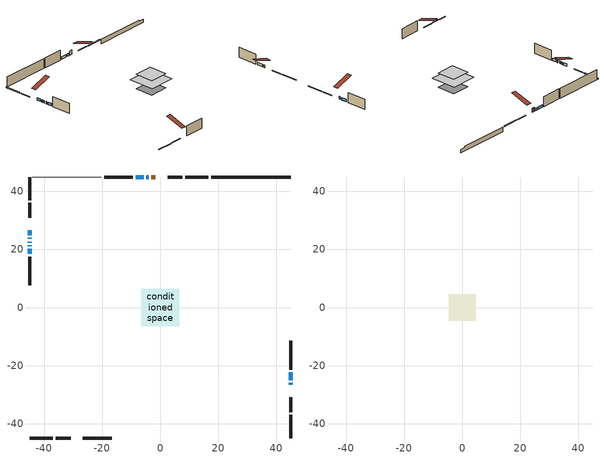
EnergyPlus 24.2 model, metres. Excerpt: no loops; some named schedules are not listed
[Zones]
conditioned space
 floor adiabatic (AdiabaticFloorConstruction): -6.48,-6.48 -6.48,6.48 6.48,6.48 6.48,-6.48 z3.35
 floor foundation (Slab1 construction): -4.58,-4.58 -4.58,4.58 4.58,4.58 4.58,-4.58 z-1.22
 wall outside (RimJoist1 construction): 16.58,44.94 8.58,44.94 / -44.94,-44.94 -36.94,-44.94 / -44.94,44.94 -44.94,36.94 / 44.94,-44.94 44.94,-36.94 z0.91:1.21
 wall outside (RimJoist2 construction): 7.65,44.94 2.51,44.94 / -36.01,-44.94 -30.87,-44.94 / -44.94,36.01 -44.94,30.87 / 44.94,-36.01 44.94,-30.87 z0.91:1.21
 wall outside (AdiabaticWallConstruction 1): -1.7,44.94 -3.04,44.94 z0.91:2.94
 wall outside (AdiabaticWallConstruction): 44.94,-26.66 44.94,-25.91 / -44.94,26.66 -44.94,24.91 / -3.97,44.94 -4.73,44.94 / -44.94,23.98 -44.94,23.6 / -44.94,22.67 -44.94,22.33 / -44.94,21.4 -44.94,21.08 / 44.94,-24.98 44.94,-22.33 / -5.66,44.94 -8.52,44.94 / -44.94,20.16 -44.94,18.46 z0.91:2.13
 wall outside (Wall1 construction): -9.45,44.94 -19.34,44.94 / -26.65,-44.94 -16.76,-44.94 / -44.94,17.53 -44.94,7.64 / 44.94,-21.4 44.94,-11.51 z0.91:5.79
 wall foundation (FoundationWall1 construction): 17.51,44.94,-1.22 17.51,44.94,0.91 42.19,44.94,0.91 42.19,44.94,0.4 44.94,44.94,0.4 44.94,44.94,-1.22
 wall adiabatic (Wall3 construction): -20.27,44.94 -44.01,44.94 z0.91:5.79
 window (WindowConstruction 4): 44.94,-26.65 44.94,-25.91 z0.91:2.13
 window (WindowConstruction 3): -44.94,26.65 -44.94,24.91 z0.91:2.13
 window (WindowConstruction 7): -3.97,44.94 -4.73,44.94 z0.91:2.13
 window (WindowConstruction 8): -44.94,23.98 -44.94,23.6 z0.91:2.13
 window (WindowConstruction 5): -44.94,22.67 -44.94,22.33 z0.91:2.13
 window (WindowConstruction 6): -44.94,21.4 -44.94,21.08 z0.91:2.13
 window (WindowConstruction): 44.94,-24.98 44.94,-22.33 z0.91:2.13
 window (WindowConstruction 1): -5.66,44.94 -8.52,44.94 z0.91:2.13
 window (WindowConstruction 2): -44.94,20.15 -44.94,18.46 z0.91:2.13
 door (Door): -1.7,44.94 -3.04,44.94 z0.91:2.94
 ceiling adiabatic (AdiabaticFloorConstruction): 6.48,-6.48 6.48,6.48 -6.48,6.48 -6.48,-6.48 z3.35
attic - vented
 floor to conditioned space (Floor1 construction Reversed): -4.58,-4.58 -4.58,4.58 4.58,4.58 4.58,-4.58 z5.79
 roof outside (Roof1 construction): -0.78,44.94,5.79 -0.78,36.01,8.76 1.58,36.01,8.76 1.58,44.94,5.79; -27.58,-44.94,5.79 -27.58,-36.01,8.76 -29.94,-36.01,8.76 -29.94,-44.94,5.79; -44.94,27.58,5.79 -36.01,27.58,8.76 -36.01,29.94,8.76 -44.94,29.94,5.79; 44.94,-27.58,5.79 36.01,-27.58,8.76 36.01,-29.94,8.76 44.94,-29.94,5.79
[Building]
Building 1: Terrain=Suburbs
[Site:Location]
Toronto City Centre_ON: Latitude {deg}=43.63; Longitude {deg}=-79.39; Time Zone {hr}=-5; Elevation {m}=77; Keep Site Location Information=Yes
[Site:GroundTemperature:Shallow]
5.01852, 3.26908, 3.12898, 3.95918, 7.29196, 10.6092, 13.4851, 15.3069, 15.4617, 13.9799, 11.1774, 7.9619
[Site:WaterMainsTemperature]
Calculation Method=Schedule; Temperature Schedule=mains temperature schedule
[Material] Roughness=Rough; Thermal Absorptance=0.9
Name | Thickness {m} | Conductivity {W/m-K} | Density {kg/m3} | Specific Heat {J/kg-K} | Solar Absorptance | Visible Absorptance
asphalt or fiberglass shingles | 0.00635 | 0.162714 | 1121.4 | 1465.45 | 0.4 | 0.4
ceiling loosefill ins | 0.169333 | 0.0480833 | 16.02 | 1046.75 | 0.7 | 0.7
ceiling stud and cavity | 0.1397 | 0.113016 | 65.682 | 1177.47 | 0.7 | 0.7
concrete 4.0 in. | 0.1016 | 1.803125 | 2242.8 | 837.4 | 0.7 | 0.7
concrete 8.0 in. | 0.2032 | 1.803125 | 2242.8 | 837.4 | 0.7 | 0.7
door material | 0.04445 | 0.053851 | 512.64 | 1214.23 | 0.7 | 0.7
exterior vertical ins | 0.0433751 | 0.029427 | 32.04 | 1214.23 | 0.7 | 0.7
floor covering | 0.0127 | 0.0433444 | 54.468 | 1339.84 | 0.6 | 0.6
floor rigid ins; wall rigid ins | 0.512978 | 0.029427 | 32.04 | 1214.23 | 0.7 | 0.7
floor stud and cavity | 0.1397 | 1.75129 | 37.0049 | 1207.88 | 0.7 | 0.7
furniture material conditioned space 1 | 0.1524 | 0.115458 | 640.8 | 1214.23 | 0.6 | 0.6
gypsum board | 0.0127 | 0.160291 | 801 | 837.4 | 0.6 | 0.6
gypsum board 1 | 0.0127 | 0.160291 | 801 | 837.4 | 0.7 | 0.7
osb sheathing 0.5 in. | 0.0127 | 0.115458 | 512.64 | 1214.23 | 0.7 | 0.7
osb sheathing 0.5 in. 1 | 0.0127 | 0.115458 | 512.64 | 1214.23 | 0.4 | 0.4
osb sheathing 0.75 in. | 0.01905 | 0.115458 | 512.64 | 1214.23 | 0.7 | 0.7
osb sheathing 2.0 in. | 0.0508 | 0.115458 | 512.64 | 1214.23 | 0.7 | 0.7
rim joist rigid ins | 0.051816 | 0.029427 | 32.04 | 1214.23 | 0.7 | 0.7
rim joist stud and cavity | 0.0508 | 0.0451784 | 125.044 | 1163.47 | 0.6 | 0.6
rim joist stud and cavity 1 | 0.0508 | 0.040317 | 125.044 | 1163.47 | 0.6 | 0.6
wall stud and cavity | 0.1397 | 0.0809575 | 139.0536 | 1170.24 | 0.7 | 0.7
wall stud and cavity 1 | 0.1397 | 0.073972 | 139.0536 | 1170.24 | 0.7 | 0.7
wall stud and cavity 2 | 0.0889 | 0.380278 | 52.3479 | 1209.89 | 0.7 | 0.7
wall stud and cavity 3 | 0.0889 | 0.391764 | 83.0341 | 1211.67 | 0.7 | 0.7
wood siding | 0.0254 | 0.102417 | 544.68 | 1172.36 | 0.4 | 0.4
wood siding 1; wood siding 2; wood siding 3 | 0.0254 | 0.102417 | 544.68 | 1172.36 | 0.7 | 0.7
[WindowMaterial:SimpleGlazingSystem]
Name | U-Factor {W/m2-K} | Solar Heat Gain Coefficient
WindowMaterial | 2.47618 | 0.47
WindowMaterial 1 | 2.29164 | 0.54
WindowMaterial 2 | 2.50173 | 0.45
WindowMaterial 3 | 2.191708 | 0.59
WindowMaterial 4 | 6.71083 | 0.75
WindowMaterial 5 | 7.111695 | 0.62
WindowMaterial 6 | 6.83007 | 0.72
WindowMaterial 7 | 2.62096 | 0.4
[Construction]
AdiabaticFloorConstruction: floor stud and cavity, floor rigid ins, osb sheathing 0.75 in., floor covering
AdiabaticWallConstruction: wood siding 2, wall rigid ins, wall stud and cavity 2, gypsum board
AdiabaticWallConstruction 1: wood siding 3, wall rigid ins, wall stud and cavity 2, gypsum board
Door: door material
Floor1 construction Reversed: gypsum board, ceiling stud and cavity, ceiling loosefill ins
FoundationWall1 construction: concrete 8.0 in., gypsum board 1
furniture construction conditioned space 1: furniture material conditioned space 1
PartitionWallConstruction: gypsum board, wall stud and cavity 3, gypsum board
RimJoist1 construction: wood siding 1, osb sheathing 2.0 in., rim joist stud and cavity
RimJoist2 construction: wood siding 1, rim joist rigid ins, osb sheathing 2.0 in., rim joist stud and cavity 1
Roof1 construction: asphalt or fiberglass shingles
Slab1 construction: concrete 4.0 in.
Wall1 construction: wood siding, osb sheathing 0.5 in., wall stud and cavity, gypsum board
Wall3 construction: osb sheathing 0.5 in. 1, wall stud and cavity 1, gypsum board
WindowConstruction: WindowMaterial
WindowConstruction 1: WindowMaterial 1
WindowConstruction 2: WindowMaterial 2
WindowConstruction 3: WindowMaterial 3
WindowConstruction 4: WindowMaterial 4
WindowConstruction 5: WindowMaterial 5
WindowConstruction 6: WindowMaterial 6
WindowConstruction 7; WindowConstruction 8: WindowMaterial 7
[Zone] Multiplier=1; Part of Total Floor Area=Yes
Name | Volume {m3}
attic - vented | 40.5614
conditioned space | 629.7
[Space]
Name | Zone | Volume {m3}
attic - vented 1 | attic - vented | 40.5614
conditioned space 1 | conditioned space | 629.7
[ZoneInfiltration:EffectiveLeakageArea]
infil attic - vented 1: Zone or Space=attic - vented 1; Schedule=Always On Discrete; Effective Air Leakage Area {cm2}=3536; Stack Coefficient=0.000206896; Wind Coefficient=9.71842e-06
[ZoneMixing]
whole house fan mix: Zone or Space=attic - vented; Schedule=Always On Continuous; Design Flow Rate Calculation Method=Flow/Zone; Design Flow Rate {m3/s}=0; Source Zone or Space=conditioned space
[SurfaceProperty:ExposedFoundationPerimeter]
Slab1: Exposed Perimeter Calculation Method=TotalExposedPerimeter; Total Exposed Perimeter {m}=27.43
[InternalMass] Zone or ZoneList=conditioned space; Space or SpaceList=conditioned space 1
Name | Construction | Surface Area {m2}
furniture mass conditioned space 1 | furniture construction conditioned space 1 | 100.812
partition wall mass | PartitionWallConstruction | 252.03
[Lights]
interior lighting: Zone or ZoneList or Space or SpaceList=conditioned space 1; Schedule=interior lighting schedule; Design Level Calculation Method=LightingLevel; Lighting Level {W}=343.2; Return Air Fraction=0; Fraction Radiant=0.6; Fraction Visible=0.2; Fraction Replaceable=1
[People]
occupants: Zone or ZoneList or Space or SpaceList=conditioned space 1; Number of People Schedule=occupants schedule; Number of People Calculation Method=People; Number of People=3; Fraction Radiant=0.314171; Sensible Heat Fraction=0.56303; Activity Level Schedule=occupants activity schedule; Carbon Dioxide Generation Rate {m3/s-W}=0; Enable ASHRAE 55 Comfort Warnings=No; Mean Radiant Temperature Calculation Type=EnclosureAveraged
[ElectricEquipment] Zone or ZoneList or Space or SpaceList=conditioned space 1; Design Level Calculation Method=EquipmentLevel
Name | Schedule | Design Level {W} | Fraction Latent | Fraction Radiant | Fraction Lost
clothes dryer | clothes dryer schedule | 140.772 | 0.015 | 0.081 | 0.85
clothes washer | clothes washer schedule | 32.1985 | 0.03 | 0.162 | 0.7
cooking range | cooking range schedule | 208.969 | 0.08 | 0.432 | 0.2
dishwasher | dishwasher schedule | 66.8632 | 0.3 | 0.18 | 0.4
fridge | fridge schedule | 72.9452 | 0 | 0.6 | 0
mech vent bath fan 0 | mech vent bath fan 0 schedule | 50.2 | 0 | 0 | 1
mech vent house fan | mech vent house fan schedule | 0 | 0 | 0 | 1
mech vent house fan cfis | mech vent house fan cfis schedule | 0 | 0 | 0 | 0
mech vent range fan 0 | mech vent range fan 0 schedule | 57 | 0 | 0 | 1
misc plug loads | misc plug loads schedule | 494.7 | 0.045 | 0.513 | 0.1
whole house fan | Always On Discrete | 0 | 0 | 0 | 1
[OtherEquipment] Zone or ZoneList or Space or SpaceList=conditioned space 1; Design Level Calculation Method=EquipmentLevel
Name | Fuel Type | Schedule | Design Level {W} | Fraction Latent | Fraction Radiant | Fraction Lost
clothes dryer 1 | Electricity | clothes dryer schedule | 0 | 0.015 | 0.081 | 0.85
cooking range 1 | Electricity | cooking range schedule | 0 | 0.08 | 0.432 | 0.2
general water use latent | None | general water use schedule | 59.3978 | 1 | 0 | 0
general water use sensible | None | general water use schedule | -58.539 | 0 | 0.6 | 0
mech vent house fan latent load | None | Always On Discrete | 0 | 1 | 0 | 0
mech vent house fan sensible load | None | Always On Discrete | 0 | 0 | 0 | 0
water heater energy adjustment1 | NaturalGas | Always On Discrete | 0.01 | 0 | 0 | 1
[ZoneInfiltration:DesignFlowRate] Zone or ZoneList or Space or SpaceList=conditioned space 1; Schedule=Always On Discrete; Design Flow Rate Calculation Method=Flow/Zone; Design Flow Rate {m3/s}=0
infil flow; natural vent flow; whole house fan flow
[AvailabilityManager:Scheduled]
central ac and furnace airloop Availability Manager: Schedule=Always On Discrete
[Foundation:Kiva]
Foundation Kiva 1: Initial Indoor Air Temperature {C}=18; Wall Height Above Grade {m}=0.910011; Wall Depth Below Slab {m}=0.2032; Custom Block Material Name 1=exterior vertical ins; Custom Block Depth 1 {m}=2.13; Custom Block X Position 1 {m}=0.2159; Custom Block Z Position 1 {m}=0
[Foundation:Kiva:Settings]
Soil Conductivity {W/m-K}=0.849921; Soil Density {kg/m3}=1842.3; Soil Specific Heat {J/kg-K}=418.7; Ground Solar Absorptivity=0.9; Ground Thermal Absorptivity=0.9; Ground Surface Roughness {m}=0.03; Far-Field Width {m}=40; Deep-Ground Boundary Condition=ZeroFlux; Deep-Ground Depth {m}=40; Minimum Cell Dimension {m}=0.2; Maximum Cell Growth Coefficient=3; Simulation Timestep=Timestep
[Exterior:Lights]
exterior lighting: Schedule=exterior lighting schedule; Design Level {W}=75.6
[EnergyManagementSystem:GlobalVariable]
central_ac_and_furnace_airloop_Fan_RTF
infil_program_Qfan
infil_program_Qinf
natural_vent_program_Qnv
natural_vent_program_Qwhf
[EnergyManagementSystem:Sensor]
Name | Output:Variable or Output:Meter Index Key | Output:Variable or Output:Meter
airflow_gain | infil flow | Infiltration Sensible Heat Gain Energy
airflow_gain_1 | natural vent flow | Infiltration Sensible Heat Gain Energy
airflow_gain_2 | whole house fan flow | Infiltration Sensible Heat Gain Energy
airflow_loss | infil flow | Infiltration Sensible Heat Loss Energy
airflow_loss_1 | natural vent flow | Infiltration Sensible Heat Loss Energy
airflow_loss_2 | whole house fan flow | Infiltration Sensible Heat Loss Energy
clg_load_cond |  | Cooling:EnergyTransfer:Zone:CONDITIONED SPACE
clg_sp_s; clg_sp_s_1 | cooling setpoint | Schedule Value
clothes_dryer_exhaust_0_sch_s | clothes dryer exhaust 0 schedule | Schedule Value
cool_season | cooling season schedule | Schedule Value
htg_load_cond |  | Heating:EnergyTransfer:Zone:CONDITIONED SPACE
htg_sp_s; htg_sp_s_1 | heating setpoint | Schedule Value
ig_ee_conv | clothes dryer | Electric Equipment Convective Heating Energy
ig_ee_conv_2 | cooking range | Electric Equipment Convective Heating Energy
ig_ee_conv_4 | fridge | Electric Equipment Convective Heating Energy
ig_ee_conv_5 | misc plug loads | Electric Equipment Convective Heating Energy
ig_ee_conv_6 | whole house fan | Electric Equipment Convective Heating Energy
ig_ee_rad | clothes dryer | Electric Equipment Radiant Heating Energy
ig_ee_rad_2 | cooking range | Electric Equipment Radiant Heating Energy
ig_ee_rad_4 | fridge | Electric Equipment Radiant Heating Energy
ig_ee_rad_5 | misc plug loads | Electric Equipment Radiant Heating Energy
ig_ee_rad_6 | whole house fan | Electric Equipment Radiant Heating Energy
ig_lgt_conv | interior lighting | Lights Convective Heating Energy
ig_lgt_rad | interior lighting | Lights Radiant Heating Energy
ig_lgt_vis | interior lighting | Lights Visible Radiation Heating Energy
ig_oe_conv | clothes dryer 1 | Other Equipment Convective Heating Energy
ig_oe_conv_1 | cooking range 1 | Other Equipment Convective Heating Energy
ig_oe_conv_2 | general water use latent | Other Equipment Convective Heating Energy
ig_oe_conv_3 | general water use sensible | Other Equipment Convective Heating Energy
ig_oe_conv_4 | water heater energy adjustment1 | Other Equipment Convective Heating Energy
ig_oe_rad | clothes dryer 1 | Other Equipment Radiant Heating Energy
ig_oe_rad_1 | cooking range 1 | Other Equipment Radiant Heating Energy
ig_oe_rad_2 | general water use latent | Other Equipment Radiant Heating Energy
ig_oe_rad_3 | general water use sensible | Other Equipment Radiant Heating Energy
ig_oe_rad_4 | water heater energy adjustment1 | Other Equipment Radiant Heating Energy
ig_ppl_conv | occupants | People Convective Heating Energy
ig_ppl_rad | occupants | People Radiant Heating Energy
im_conv | furniture mass conditioned space 1 | Surface Inside Face Convection Heat Gain Energy
im_conv_1 | partition wall mass | Surface Inside Face Convection Heat Gain Energy
im_ig | furniture mass conditioned space 1 | Surface Inside Face Internal Gains Radiation Heat Gain Energy
im_ig_1 | partition wall mass | Surface Inside Face Internal Gains Radiation Heat Gain Energy
im_lgt | furniture mass conditioned space 1 | Surface Inside Face Lights Radiation Heat Gain Energy
im_lgt_1 | partition wall mass | Surface Inside Face Lights Radiation Heat Gain Energy
im_sol | furniture mass conditioned space 1 | Surface Inside Face Solar Radiation Heat Gain Energy
im_sol_1 | partition wall mass | Surface Inside Face Solar Radiation Heat Gain Energy
im_surf | furniture mass conditioned space 1 | Surface Inside Face Net Surface Thermal Radiation Heat Gain Energy
im_surf_1 | partition wall mass | Surface Inside Face Net Surface Thermal Radiation Heat Gain Energy
mech_vent_bath_fan_0_sch_s | mech vent bath fan 0 schedule | Schedule Value
mech_vent_range_fan_0_sch_s | mech vent range fan 0 schedule | Schedule Value
mv_conv | mech vent bath fan 0 | Electric Equipment Convective Heating Energy
mv_conv_1 | mech vent house fan | Electric Equipment Convective Heating Energy
mv_conv_2 | mech vent house fan cfis | Electric Equipment Convective Heating Energy
mv_conv_3 | mech vent range fan 0 | Electric Equipment Convective Heating Energy
mv_conv_4 | mech vent house fan latent load | Other Equipment Convective Heating Energy
mv_conv_5 | mech vent house fan sensible load | Other Equipment Convective Heating Energy
mv_rad | mech vent bath fan 0 | Electric Equipment Radiant Heating Energy
mv_rad_1 | mech vent house fan | Electric Equipment Radiant Heating Energy
mv_rad_2 | mech vent house fan cfis | Electric Equipment Radiant Heating Energy
mv_rad_3 | mech vent range fan 0 | Electric Equipment Radiant Heating Energy
mv_rad_4 | mech vent house fan latent load | Other Equipment Radiant Heating Energy
mv_rad_5 | mech vent house fan sensible load | Other Equipment Radiant Heating Energy
natural_vent_s | natural vent schedule | Schedule Value
out_pb_s |  | Site Outdoor Air Barometric Pressure
out_wt_s |  | Site Outdoor Air Humidity Ratio
site_vw_s |  | Site Wind Speed
ss_back_out | Window1 | Surface Window Shortwave from Zone Back Out Window Heat Transfer Rate
ss_back_out_1 | Window16 | Surface Window Shortwave from Zone Back Out Window Heat Transfer Rate
ss_back_out_2 | Window17 | Surface Window Shortwave from Zone Back Out Window Heat Transfer Rate
ss_back_out_3 | Window19 | Surface Window Shortwave from Zone Back Out Window Heat Transfer Rate
ss_back_out_4 | Window2 | Surface Window Shortwave from Zone Back Out Window Heat Transfer Rate
ss_back_out_5 | Window3 | Surface Window Shortwave from Zone Back Out Window Heat Transfer Rate
ss_back_out_6 | Window4 | Surface Window Shortwave from Zone Back Out Window Heat Transfer Rate
ss_back_out_7 | Window7 | Surface Window Shortwave from Zone Back Out Window Heat Transfer Rate
ss_back_out_8 | Window9 | Surface Window Shortwave from Zone Back Out Window Heat Transfer Rate
ss_conv | Door1 | Surface Inside Face Convection Heat Gain Energy
ss_conv_1 | Window1 | Surface Inside Face Convection Heat Gain Energy
ss_conv_2 | Window16 | Surface Inside Face Convection Heat Gain Energy
ss_conv_3 | Window17 | Surface Inside Face Convection Heat Gain Energy
ss_conv_4 | Window19 | Surface Inside Face Convection Heat Gain Energy
ss_conv_5 | Window2 | Surface Inside Face Convection Heat Gain Energy
ss_conv_6 | Window3 | Surface Inside Face Convection Heat Gain Energy
ss_conv_7 | Window4 | Surface Inside Face Convection Heat Gain Energy
ss_conv_8 | Window7 | Surface Inside Face Convection Heat Gain Energy
ss_conv_9 | Window9 | Surface Inside Face Convection Heat Gain Energy
ss_ig | Door1 | Surface Inside Face Internal Gains Radiation Heat Gain Energy
ss_ig_1 | Window1 | Surface Inside Face Internal Gains Radiation Heat Gain Energy
ss_ig_2 | Window16 | Surface Inside Face Internal Gains Radiation Heat Gain Energy
ss_ig_3 | Window17 | Surface Inside Face Internal Gains Radiation Heat Gain Energy
ss_ig_4 | Window19 | Surface Inside Face Internal Gains Radiation Heat Gain Energy
ss_ig_5 | Window2 | Surface Inside Face Internal Gains Radiation Heat Gain Energy
ss_ig_6 | Window3 | Surface Inside Face Internal Gains Radiation Heat Gain Energy
ss_ig_7 | Window4 | Surface Inside Face Internal Gains Radiation Heat Gain Energy
ss_ig_8 | Window7 | Surface Inside Face Internal Gains Radiation Heat Gain Energy
ss_ig_9 | Window9 | Surface Inside Face Internal Gains Radiation Heat Gain Energy
ss_lgt | Door1 | Surface Inside Face Lights Radiation Heat Gain Energy
ss_sol | Door1 | Surface Inside Face Solar Radiation Heat Gain Energy
ss_surf | Door1 | Surface Inside Face Net Surface Thermal Radiation Heat Gain Energy
ss_surf_1 | Window1 | Surface Inside Face Net Surface Thermal Radiation Heat Gain Energy
ss_surf_2 | Window16 | Surface Inside Face Net Surface Thermal Radiation Heat Gain Energy
ss_surf_3 | Window17 | Surface Inside Face Net Surface Thermal Radiation Heat Gain Energy
ss_surf_4 | Window19 | Surface Inside Face Net Surface Thermal Radiation Heat Gain Energy
ss_surf_5 | Window2 | Surface Inside Face Net Surface Thermal Radiation Heat Gain Energy
ss_surf_6 | Window3 | Surface Inside Face Net Surface Thermal Radiation Heat Gain Energy
ss_surf_7 | Window4 | Surface Inside Face Net Surface Thermal Radiation Heat Gain Energy
ss_surf_8 | Window7 | Surface Inside Face Net Surface Thermal Radiation Heat Gain Energy
ss_surf_9 | Window9 | Surface Inside Face Net Surface Thermal Radiation Heat Gain Energy
ss_trans_in | Window1 | Surface Window Transmitted Solar Radiation Rate
ss_trans_in_1 | Window16 | Surface Window Transmitted Solar Radiation Rate
ss_trans_in_2 | Window17 | Surface Window Transmitted Solar Radiation Rate
ss_trans_in_3 | Window19 | Surface Window Transmitted Solar Radiation Rate
ss_trans_in_4 | Window2 | Surface Window Transmitted Solar Radiation Rate
ss_trans_in_5 | Window3 | Surface Window Transmitted Solar Radiation Rate
ss_trans_in_6 | Window4 | Surface Window Transmitted Solar Radiation Rate
ss_trans_in_7 | Window7 | Surface Window Transmitted Solar Radiation Rate
ss_trans_in_8 | Window9 | Surface Window Transmitted Solar Radiation Rate
ss_trans_out | Window1 | Surface Inside Face Initial Transmitted Diffuse Transmitted Out Window Solar Radiation Rate
ss_trans_out_1 | Window16 | Surface Inside Face Initial Transmitted Diffuse Transmitted Out Window Solar Radiation Rate
ss_trans_out_2 | Window17 | Surface Inside Face Initial Transmitted Diffuse Transmitted Out Window Solar Radiation Rate
ss_trans_out_3 | Window19 | Surface Inside Face Initial Transmitted Diffuse Transmitted Out Window Solar Radiation Rate
ss_trans_out_4 | Window2 | Surface Inside Face Initial Transmitted Diffuse Transmitted Out Window Solar Radiation Rate
ss_trans_out_5 | Window3 | Surface Inside Face Initial Transmitted Diffuse Transmitted Out Window Solar Radiation Rate
ss_trans_out_6 | Window4 | Surface Inside Face Initial Transmitted Diffuse Transmitted Out Window Solar Radiation Rate
ss_trans_out_7 | Window7 | Surface Inside Face Initial Transmitted Diffuse Transmitted Out Window Solar Radiation Rate
ss_trans_out_8 | Window9 | Surface Inside Face Initial Transmitted Diffuse Transmitted Out Window Solar Radiation Rate
s_conv | Floor1 | Surface Inside Face Convection Heat Gain Energy
s_conv_1 | FoundationWall1 | Surface Inside Face Convection Heat Gain Energy
s_conv_10 | RimJoist2:270 | Surface Inside Face Convection Heat Gain Energy
s_conv_11 | RimJoist2:90 | Surface Inside Face Convection Heat Gain Energy
s_conv_12 | Slab1 | Surface Inside Face Convection Heat Gain Energy
s_conv_13 | Wall1:0 | Surface Inside Face Convection Heat Gain Energy
s_conv_14 | Wall1:180 | Surface Inside Face Convection Heat Gain Energy
s_conv_15 | Wall1:270 | Surface Inside Face Convection Heat Gain Energy
s_conv_16 | Wall1:90 | Surface Inside Face Convection Heat Gain Energy
s_conv_17 | Wall3 | Surface Inside Face Convection Heat Gain Energy
s_conv_2 | inferred conditioned ceiling | Surface Inside Face Convection Heat Gain Energy
s_conv_3 | inferred conditioned floor | Surface Inside Face Convection Heat Gain Energy
s_conv_4 | RimJoist1:0 | Surface Inside Face Convection Heat Gain Energy
s_conv_5 | RimJoist1:180 | Surface Inside Face Convection Heat Gain Energy
s_conv_6 | RimJoist1:270 | Surface Inside Face Convection Heat Gain Energy
s_conv_7 | RimJoist1:90 | Surface Inside Face Convection Heat Gain Energy
s_conv_8 | RimJoist2:0 | Surface Inside Face Convection Heat Gain Energy
s_conv_9 | RimJoist2:180 | Surface Inside Face Convection Heat Gain Energy
s_ig | Floor1 | Surface Inside Face Internal Gains Radiation Heat Gain Energy
s_ig_1 | FoundationWall1 | Surface Inside Face Internal Gains Radiation Heat Gain Energy
s_ig_10 | RimJoist2:270 | Surface Inside Face Internal Gains Radiation Heat Gain Energy
s_ig_11 | RimJoist2:90 | Surface Inside Face Internal Gains Radiation Heat Gain Energy
s_ig_12 | Slab1 | Surface Inside Face Internal Gains Radiation Heat Gain Energy
s_ig_13 | Wall1:0 | Surface Inside Face Internal Gains Radiation Heat Gain Energy
s_ig_14 | Wall1:180 | Surface Inside Face Internal Gains Radiation Heat Gain Energy
s_ig_15 | Wall1:270 | Surface Inside Face Internal Gains Radiation Heat Gain Energy
s_ig_16 | Wall1:90 | Surface Inside Face Internal Gains Radiation Heat Gain Energy
s_ig_17 | Wall3 | Surface Inside Face Internal Gains Radiation Heat Gain Energy
s_ig_2 | inferred conditioned ceiling | Surface Inside Face Internal Gains Radiation Heat Gain Energy
s_ig_3 | inferred conditioned floor | Surface Inside Face Internal Gains Radiation Heat Gain Energy
s_ig_4 | RimJoist1:0 | Surface Inside Face Internal Gains Radiation Heat Gain Energy
s_ig_5 | RimJoist1:180 | Surface Inside Face Internal Gains Radiation Heat Gain Energy
s_ig_6 | RimJoist1:270 | Surface Inside Face Internal Gains Radiation Heat Gain Energy
s_ig_7 | RimJoist1:90 | Surface Inside Face Internal Gains Radiation Heat Gain Energy
s_ig_8 | RimJoist2:0 | Surface Inside Face Internal Gains Radiation Heat Gain Energy
s_ig_9 | RimJoist2:180 | Surface Inside Face Internal Gains Radiation Heat Gain Energy
s_lgt | Floor1 | Surface Inside Face Lights Radiation Heat Gain Energy
s_lgt_1 | FoundationWall1 | Surface Inside Face Lights Radiation Heat Gain Energy
s_lgt_10 | RimJoist2:270 | Surface Inside Face Lights Radiation Heat Gain Energy
s_lgt_11 | RimJoist2:90 | Surface Inside Face Lights Radiation Heat Gain Energy
s_lgt_12 | Slab1 | Surface Inside Face Lights Radiation Heat Gain Energy
s_lgt_13 | Wall1:0 | Surface Inside Face Lights Radiation Heat Gain Energy
s_lgt_14 | Wall1:180 | Surface Inside Face Lights Radiation Heat Gain Energy
s_lgt_15 | Wall1:270 | Surface Inside Face Lights Radiation Heat Gain Energy
s_lgt_16 | Wall1:90 | Surface Inside Face Lights Radiation Heat Gain Energy
s_lgt_17 | Wall3 | Surface Inside Face Lights Radiation Heat Gain Energy
s_lgt_2 | inferred conditioned ceiling | Surface Inside Face Lights Radiation Heat Gain Energy
s_lgt_3 | inferred conditioned floor | Surface Inside Face Lights Radiation Heat Gain Energy
s_lgt_4 | RimJoist1:0 | Surface Inside Face Lights Radiation Heat Gain Energy
s_lgt_5 | RimJoist1:180 | Surface Inside Face Lights Radiation Heat Gain Energy
s_lgt_6 | RimJoist1:270 | Surface Inside Face Lights Radiation Heat Gain Energy
s_lgt_7 | RimJoist1:90 | Surface Inside Face Lights Radiation Heat Gain Energy
s_lgt_8 | RimJoist2:0 | Surface Inside Face Lights Radiation Heat Gain Energy
s_lgt_9 | RimJoist2:180 | Surface Inside Face Lights Radiation Heat Gain Energy
